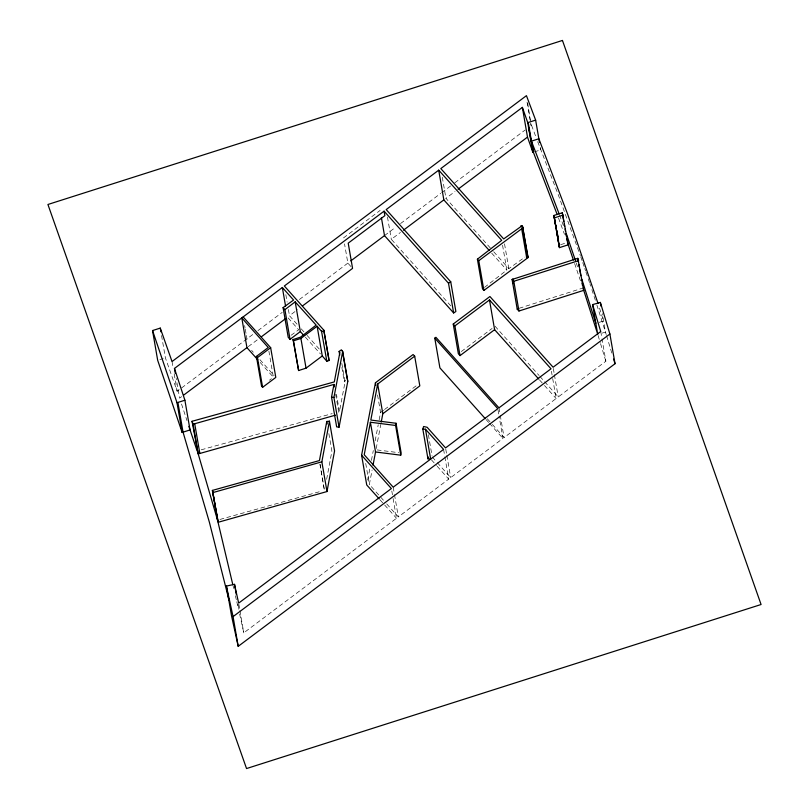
<?xml version="1.0" encoding="UTF-8"?>
<svg xmlns="http://www.w3.org/2000/svg" width="809" height="809" viewBox="0 0 809 809"><rect width="100%" height="100%" fill="white"/><g stroke="black" fill="none" stroke-linecap="round" stroke-linejoin="round"><path stroke-width="0.61" stroke-dasharray="4.04 3.03" d="M326.644 479.292L331.902 451.189L328.697 432.613M341.833 363.393L345.049 381.969L339.456 411.629L336.453 394.286M383.436 500.225L369.349 484.47L372.1 470.019M376.185 448.57L380.756 424.563M367.67 480.04L370.016 467.754M371.422 460.392L373.303 450.562M375.174 440.733L378.228 424.765M379.158 419.861L380.564 412.489L377.358 393.912M484.48 287.407L506.838 270.044L502.561 245.279M343.512 237.897L380.149 210.401M161.547 335.533L165.39 357.821L177.171 391.263L253.935 333.632M257.97 330.598L282.21 312.395M299.381 299.502L349.842 261.62M384.497 235.601L395.54 227.309M400.566 223.537L440.733 193.381M441.734 192.633L450.775 185.848M454.789 182.824L525.081 130.057M181.61 396.653L179.598 398.159L176.18 378.349M248.282 346.626L258.334 339.082M297.034 324.166L289.47 315.712L297.49 309.705M450.835 305.903L391.313 239.302L400.404 232.476M490.375 248.019L445.941 198.306L455.002 191.511M269.448 380.2L271.419 378.723M461.342 351.521L492.084 328.464M380.564 412.489L383.537 410.264M384.528 409.516L418.223 384.265M239.646 614.071L243.792 632.85L396.511 518.276L392.658 495.988M386.742 503.936L398.341 516.911L448.712 479.12L444.859 456.832M437.285 462.627L450.694 477.634L502.945 438.438L499.092 416.139M492.327 424.401L504.088 437.578L556.137 398.534L552.284 376.236M539.947 376.478L558.24 396.956L605.87 361.229L602.017 338.931M345.049 381.969L344.229 381.17L345.736 380.078M291.088 335.27L298.713 329.779L287.478 317.209M493.723 251.771L508.81 268.649L524.93 257.11M527.721 103.087L531.109 125.526L526.608 99.527M534.415 151.87L540.776 149.847L540.351 147.39M159.879 359.58L163.185 358.529M560.688 244.672L566.31 242.872M519.206 308.269L581.732 288.429M599.156 322.326L603.585 321.092L598.761 305.721M602.169 333.086L605.496 332.155L602.29 313.629M219.957 519.449L321.992 491.012M201.229 449.814L332.175 413.632M377.156 449.925L398.756 452.686M305.367 337.151L320.465 353.897M491.72 253.207L506.838 270.044M431.45 459.866L436.385 465.367M437.204 466.287L448.712 479.12M495.057 326.239L539.118 375.548M539.512 379.917L543.668 384.568M544.497 385.499L556.137 398.534M487.281 418.759L491.488 423.461M351.005 266.616L347.86 263.107L344.543 243.893M486.138 419.618L488.656 422.44M489.496 423.38L502.945 438.438M432.249 456.994L436.445 461.686M301.231 328.869L306.267 334.501M307.107 335.442L319.697 349.539M251.619 350.358L253.288 352.228M259.952 359.692L274.13 375.548M260.164 362.432L273.391 377.237L268.901 351.227M379.967 499.76L396.511 518.276M531.574 125.385L535.952 137.034M537.702 141.696L558.341 194.969L580.336 255.624M558.503 218.056L564.48 234.357M559.585 215.133L563.408 225.62M580.741 256.797L582.349 261.479M582.753 262.652L584.361 267.344M584.765 268.517L585.574 270.863M576.261 262.965L578.243 268.8M574.602 263.512L580.559 281.036M585.969 272.036L589.528 282.614M589.923 283.787L590.712 286.143M591.875 289.673L595.737 301.454M181.529 404.045L186.94 420.518M596.88 304.993L606.204 334.501M606.558 335.664L611.857 353.209M598.094 335.482L600.207 342.51M600.561 343.673L605.87 361.229M233.113 585.969L233.68 588.406M235.389 595.737L236.521 600.622M236.804 601.845L238.513 609.177M600.733 331.498L601.805 337.697M553.326 368.469L554.175 373.424M554.387 374.658L558.24 396.956M551.435 371.28L552.072 375.002M504.533 243.883L508.81 268.649M498.961 407.857L500.023 414.046M500.245 415.28L504.088 437.578M498.02 409.951L498.88 414.906M442.311 177.252L445.941 198.306M445.769 449.147L446.629 454.102M446.841 455.346L450.694 477.634M443.575 449.399L444.647 455.588M428.396 434.706L432.036 455.76M387.46 217.004L391.313 239.302M393.204 487.19L394.276 493.379M394.489 494.612L398.341 516.911M391.809 491.033L392.446 494.754M365.719 463.415L369.349 484.47M341.883 367.549L344.229 381.17M335.664 394.327L339.082 414.147M320.091 464.285L324.419 490.335L319.929 464.326M285.84 294.668L287.124 302.091M288.409 309.523L289.47 315.712M244.642 325.572L245.076 328.049M245.289 329.283L246.148 334.238M246.361 335.482L246.998 339.193M238.867 604.363L239.727 609.319M239.939 610.562L243.792 632.85M237.937 604.161L239.009 610.35M172.034 361.542L172.893 366.497M174.178 373.93L177.171 391.263"/><path stroke-width="1.21" d="M212.393 490.406L218.278 522.24L326.988 491.548L321.851 461.828L329.445 421.186L326.775 421.469L319.444 460.564L212.393 490.406L217.53 520.126L232.83 584.745M326.988 491.548L334.572 450.906L329.445 421.186M370.401 422.247L375.538 451.968L400.738 455.184L395.601 425.463L370.401 422.247L364.222 454.749L393.204 487.19L443.575 449.399L425.494 429.235L422.824 429.104L427.961 458.824L430.631 458.956L425.494 429.235M379.138 498.84L366.73 484.955L361.603 455.234L375.437 382.768L413.086 354.544L414.683 356.162L377.672 384.032L370.815 420.053L396.026 423.269L401.153 452.989L400.738 455.184M373.02 465.205L375.538 451.968M381.211 422.156L382.809 413.753L377.672 384.032M395.601 425.463L396.026 423.269M339.74 355.161L339.102 351.45L341.358 349.812L342.672 351.571L347.799 381.292L339.062 427.192L336.655 426.879L331.528 397.158L333.955 384.427L193.068 424.209L198.205 453.93L217.53 520.126M339.062 427.192L333.925 397.472L342.672 351.571M422.824 429.104L423.592 426.515L427.122 427.273L445.557 447.913L497.808 408.717L434.777 338.162L435.92 337.302L498.961 407.857L551.01 368.803L489.485 299.947L454.901 325.896L460.028 355.616L494.612 329.678L489.485 299.947M427.961 458.824L428.467 457.095M523.352 232.85L522.543 226.571L528.125 257.555L483.903 290.431L482.538 288.914L477.401 259.193L501.711 240.324L438.711 170.163L386.176 209.582L450.734 281.805L455.872 311.526L453.637 312.952L384.508 235.611L381.393 217.601M483.903 290.431L478.776 260.71L522.988 227.825M295.194 301.848L300.331 331.569L290.047 339.345L284.91 309.625L295.194 301.848L316.167 325.107L300.473 337.181L293.04 339.558L298.612 370.532L306.045 368.156L322.265 355.96L317.128 326.239L300.908 338.435L293.475 340.811L298.612 370.532M382.809 413.753L419.82 385.883L414.683 356.162M175.32 373.394L174.461 368.439L282.351 287.488L293.576 300.058L283.089 307.602L288.226 337.323L290.047 339.345M453.637 312.952L448.499 283.231L384.083 211.159L284.343 285.992L323.802 330.143L329.152 360.49L326.836 361.239L322.265 355.96M528.226 122.493L533.353 152.213L532.878 152.365L527.741 122.644L522.371 107.385L440.814 168.585L503.683 238.928L520.804 226.672L520.581 226.045L521.916 225.61L522.28 226.662M350.833 260.872L384.508 235.611M183.623 395.146L246.937 347.637L241.8 317.917L268.264 347.516L256.413 356.405L261.55 386.126L262.612 387.309L275.798 377.409L270.661 347.688L243.145 316.906M261.347 336.817L285.466 318.726M302.495 305.944L352.572 268.376L348.214 243.155L384.862 215.659L384.083 211.159M403.438 230.201L443.838 199.884L438.711 170.163M458.025 189.235L527.498 137.105L522.371 107.385M262.612 387.309L257.474 357.588L270.661 347.688M460.028 355.616L458.369 353.755L453.232 324.035L489.92 296.519L553.103 367.225L600.733 331.498L592.603 304.599L600.359 302.435L609.895 334.006L615.032 363.726L238.2 646.34L231.526 615.791L226.389 586.06L234.519 584.341L238.655 603.13L391.374 488.555L361.603 455.234M238.2 646.34L233.063 616.62L609.895 334.006M582.935 288.055L583.744 290.35L518.953 311.01L517.224 309.2L512.087 279.479L577.808 258.334L583.744 290.35L597.74 334.319L592.603 304.599M512.795 283.575L513.573 283.029M517.224 309.2L518.003 308.644M448.499 283.231L450.734 281.805M527.741 122.644L535.639 120.126L526.437 95.654L172.034 361.542L160.263 328.1L152.547 330.557L157.674 360.288L182.136 432.451L190.034 429.933L184.897 400.212L174.461 368.439M554.661 219.603L553.943 215.457L562.306 212.797L568.242 244.814L573.409 260.013M567.433 242.518L568.242 244.814L559.423 247.635L553.943 215.457M559.423 247.635L554.286 217.904L563.115 215.093M558.979 246.381L559.555 245.026M527.053 255.341L527.68 256.301L522.543 226.571M324.025 330.77L321.699 331.508L317.128 326.239M512.087 279.479L513.816 281.289L578.617 260.629M182.136 432.451L176.999 402.73L184.897 400.212M335.452 415.169L198.205 453.93L192.046 421.287L334.319 381.909L339.911 352.249L339.102 351.45M213.141 492.519L321.851 461.828M331.528 397.158L333.925 397.472M477.401 259.193L478.776 260.71M283.089 307.602L284.91 309.625M300.331 331.569L303.688 335.29M443.838 199.884L489.202 250.406M494.612 329.678L538.683 378.986M453.232 324.035L454.901 325.896M485.299 418.678L439.914 367.893L434.777 338.162M256.413 356.405L257.474 357.588M246.937 347.637L257.687 359.661M557.199 214.567L533.353 152.213L528.641 127.822M559.161 213.97L531.442 141.14L538.855 138.774L567.635 214.163L598.003 303.365M527.498 137.105L532.878 152.365M553.841 216.65L554.286 217.904M527.68 256.301L528.125 257.555M347.506 380.463L347.799 381.292M328.929 359.863L329.152 360.49M293.04 339.558L293.475 340.811M192.046 421.287L193.068 424.209M566.33 233.75L575.472 260.619M197.174 451.007L188.871 426.404M152.547 330.557L176.999 402.73M581.833 279.287L595.829 323.246M613.616 359.054L615.032 363.726M228.967 599.944L209.379 522.209L183.046 432.158L177.909 402.437M226.389 586.06L233.063 616.62M555.308 223.082L554.832 220.645L556.107 228.007M555.783 225.529L556.258 227.966M557.441 234.074L557.907 236.511M600.359 302.435L601.006 306.166M577.808 258.334L578.445 262.065M578.88 264.543L579.305 267.031M579.74 269.518L580.811 275.738M582.086 283.13L582.51 285.597M562.306 212.797L563.802 221.504M564.237 223.992L564.662 226.48M565.097 228.957L565.521 231.445M565.946 233.912L566.371 236.37M566.796 238.827L567.22 241.284M554.954 220.22L555.379 222.697M555.803 225.175L556.238 227.653M556.663 230.13L557.735 236.319M558.159 238.797L558.584 241.274M559.019 243.752L559.444 246.229M556.531 230.464L559.08 245.188M535.639 120.126L539.502 142.465M523.777 235.328L524.212 237.806M524.636 240.283L525.061 242.761M525.496 245.238L525.921 247.716M526.993 253.905L527.417 256.382M521.916 225.61L522.341 228.087M521.593 228.269L526.73 258M513.816 281.289L518.953 311.01M512.866 278.923L513.402 281.997M375.437 382.768L375.861 385.246M342.369 350.732L347.294 379.219M333.955 384.427L334.38 386.904M323.802 330.143L328.717 358.63M321.476 330.881L326.836 361.239M326.775 421.469L327.2 423.936M300.908 338.435L306.045 368.156M282.351 287.488L285.557 306.065M234.519 584.341L236.228 594.251M212.646 491.124L217.874 521.117M194.696 423.694L199.833 453.414M160.263 328.1L160.9 331.821M562.457 40.45L47.923 204.485L246.543 768.55L761.077 604.515L562.457 40.45"/></g></svg>
